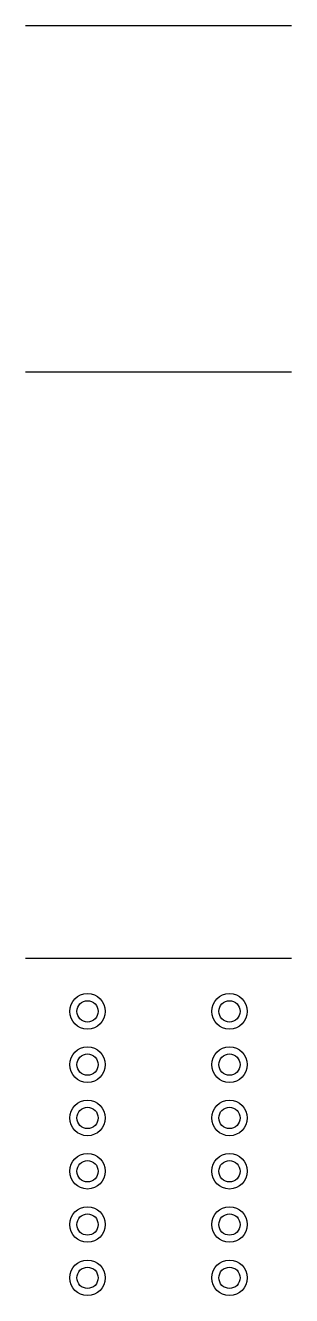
# Model space of a CAD drawing. Extents: x -150 to 150, y -730 to 700.
import ezdxf

# ---------------------------------------------------------------- set-up
doc = ezdxf.new("R2010")
doc.units = 0
doc.layers.get('0').update_dxf_attribs({"linetype": 'CONTINUOUS'})

msp = doc.modelspace()

# ---------------------------------------------------------------- linework, layer by layer
for p, q in [((-150, 700), (150, 700)), ((-150, 310), (150, 310)), ((-150, -350), (150, -350))]:
    msp.add_line(p, q)
for centre, radius in [((-80, -410), 20), ((-80, -410), 20), ((-80, -410), 12), ((-80, -410), 12), ((80, -410), 20), ((80, -410), 20), ((80, -410), 12), ((80, -410), 12), ((-80, -470), 20), ((-80, -470), 20), ((80, -470), 20), ((80, -470), 20), ((-80, -470), 12), ((-80, -470), 12), ((80, -470), 12), ((80, -470), 12), ((-80, -530), 20), ((-80, -530), 20), ((80, -530), 20), ((80, -530), 20), ((-80, -530), 12), ((-80, -530), 12), ((80, -530), 12), ((80, -530), 12), ((-80, -590), 20), ((-80, -590), 20), ((80, -590), 20), ((80, -590), 20), ((-80, -590), 12), ((-80, -590), 12), ((80, -590), 12), ((80, -590), 12), ((-80, -650), 20), ((-80, -650), 20), ((-80, -650), 12), ((-80, -650), 12), ((80, -650), 20), ((80, -650), 20), ((80, -650), 12), ((80, -650), 12), ((-80, -710), 20), ((-80, -710), 20), ((-80, -710), 12), ((-80, -710), 12), ((80, -710), 20), ((80, -710), 20), ((80, -710), 12), ((80, -710), 12)]:
    msp.add_circle(centre, radius)

doc.saveas('drawing.dxf')
